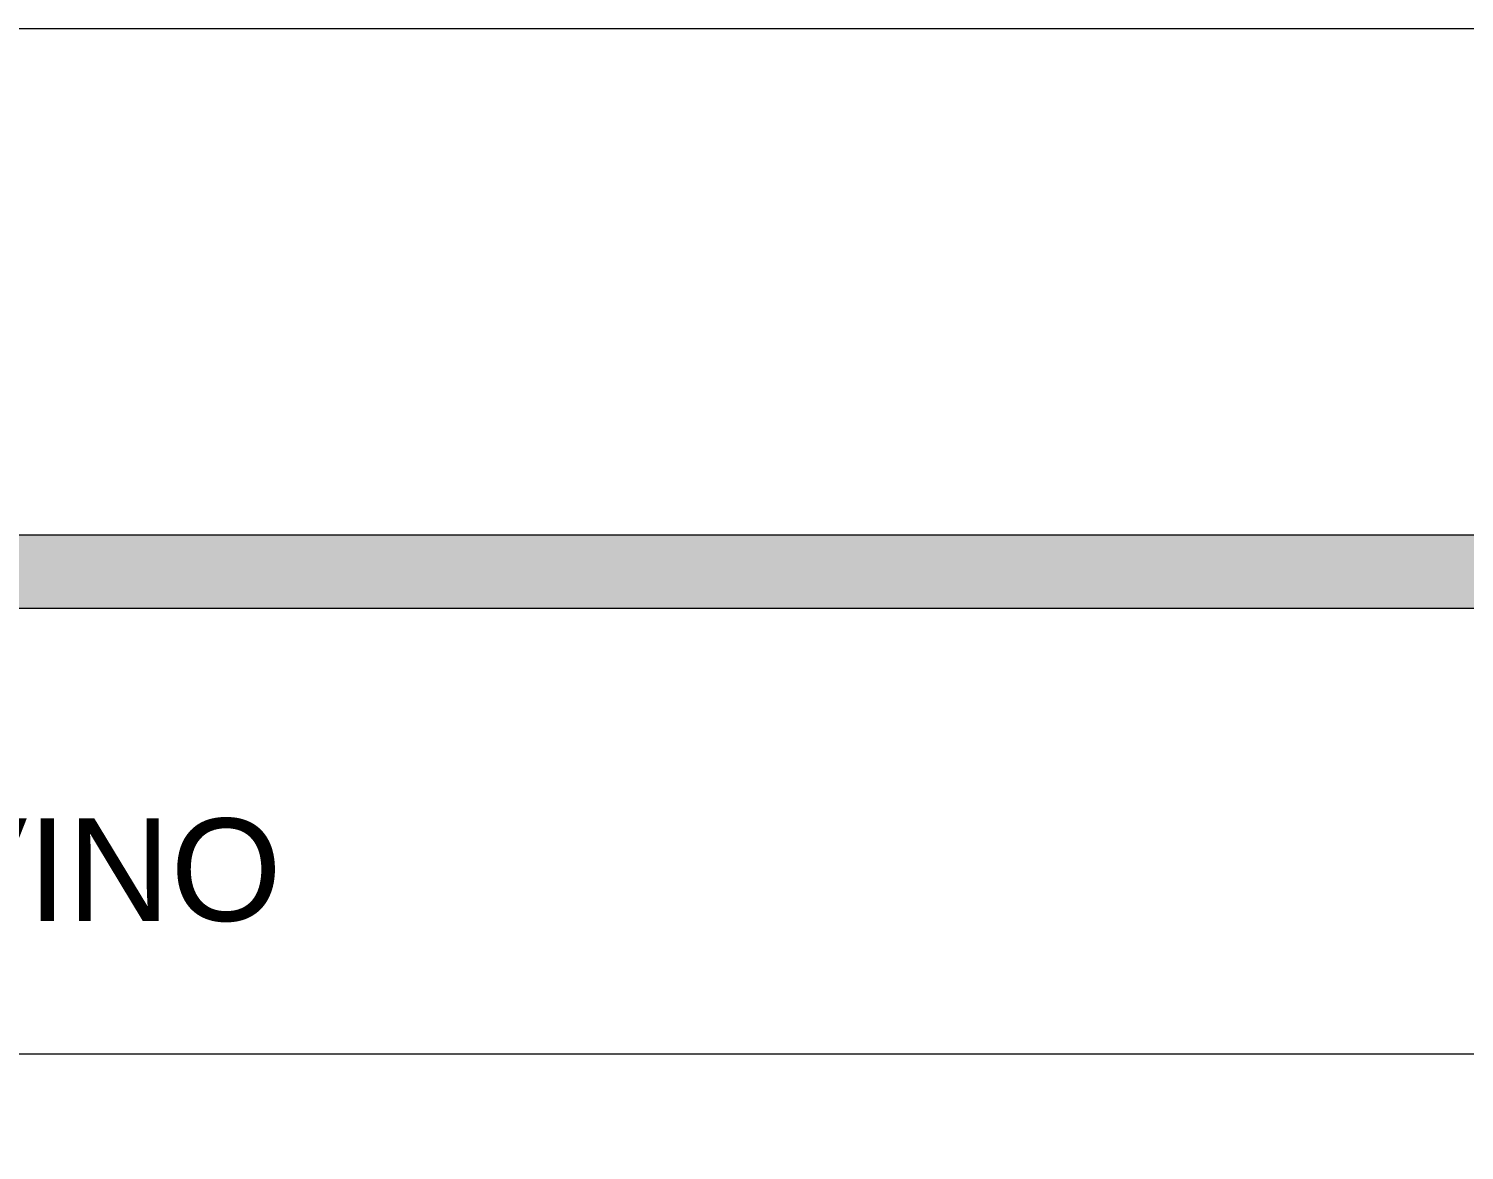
# Model space of a CAD drawing. Header units: metres. Extents: x 5 to 242, y -3 to 162.
# Drawn here: x 154.07 to 161.07, y 117.71 to 123.19 of the extents above; entities that cross this region are included whole.
import ezdxf

# ---------------------------------------------------------------- set-up
doc = ezdxf.new("R2010")
doc.units = ezdxf.units.M
doc.layers.add('1053_ARQ_BASE_MATADOURO_dwg', color=7, linetype='Continuous', lineweight=5, true_color=0x767676)
for name, color, linetype, lineweight in [('A-DETL', 7, 'Continuous', 5), ('A-DETL-GENF', 7, 'Continuous', 5), ('A-TEXTO1', 7, 'Continuous', 5)]:
    doc.layers.add(name, color=color, linetype=linetype, lineweight=lineweight)
doc.styles.add('Arial', font='arial.ttf', dxfattribs={"height": 0.5})

# ---------------------------------------------------------------- blocks, each defined once
blk = doc.blocks.new('1053_ARQ_BASE_MATADOURO_dwg_arq geral tgov-4039641-TÉRREO 1_20')
at = {"color": 253, "lineweight": 5, "true_color": 0xaaaaaa, "flags": 128}
blk.add_lwpolyline([(-62.5, 40), (-62.5, -40), (62.5, -40), (62.5, 40)], close=True, dxfattribs=at)
blk.add_lwpolyline([(-3.1704, 14.4282), (-3.1704, 20.1582), (-12.4204, 20.1582), (-12.4204, 34.8483), (-12.4204, 34.9983), (5.3461, 34.9983), (5.3461, 26.6282)], dxfattribs=at)
at = {"layer": 'A-TEXTO1', "insert": (-7.0889, 36.147), "char_height": 0.5, "width": 6.897783, "attachment_point": 1, "rotation": 359.9922, "line_spacing_factor": 0.941778, "style": 'Arial'}
blk.add_mtext('CURRAL BOVINO', dxfattribs=at)
blk = doc.blocks.new('1053_ARQ_BASE_MATADOURO_dwg-3625622-TÉRREO 1_20')
blk.add_blockref('1053_ARQ_BASE_MATADOURO_dwg_arq geral tgov-4039641-TÉRREO 1_20', (130.2098, 83.186))

msp = doc.modelspace()

# ---------------------------------------------------------------- hatches: boundary and pattern name
at = {"layer": 'A-DETL-GENF', "true_color": 0xffff00}
h = msp.add_hatch(color=2, dxfattribs=at)
h.paths.add_polyline_path([(159.2772, 95.5542), (169.8307, 95.5542), (169.8307, 120.7142), (129.9669, 120.7142), (129.9669, 95.5542), (149.0587, 95.5542)])
h.paths.add_polyline_path([(130.4761, 96.1081), (130.4761, 120.3589), (169.3545, 120.3589), (169.3545, 96.1081), (138.8401, 96.1081)])

# ---------------------------------------------------------------- linework, layer by layer
at = {"layer": 'A-DETL'}
for p, q in [((169.8307, 120.7142), (129.9669, 120.7142)), ((130.4761, 120.3589), (169.3545, 120.3589))]:
    msp.add_line(p, q, dxfattribs=at)

# ---------------------------------------------------------------- block references
at = {"layer": '1053_ARQ_BASE_MATADOURO_dwg', "color": 253, "true_color": 0xaaaaaa}
msp.add_blockref('1053_ARQ_BASE_MATADOURO_dwg-3625622-TÉRREO 1_20', (26.3988, 0), dxfattribs=at)

doc.saveas('drawing.dxf')
